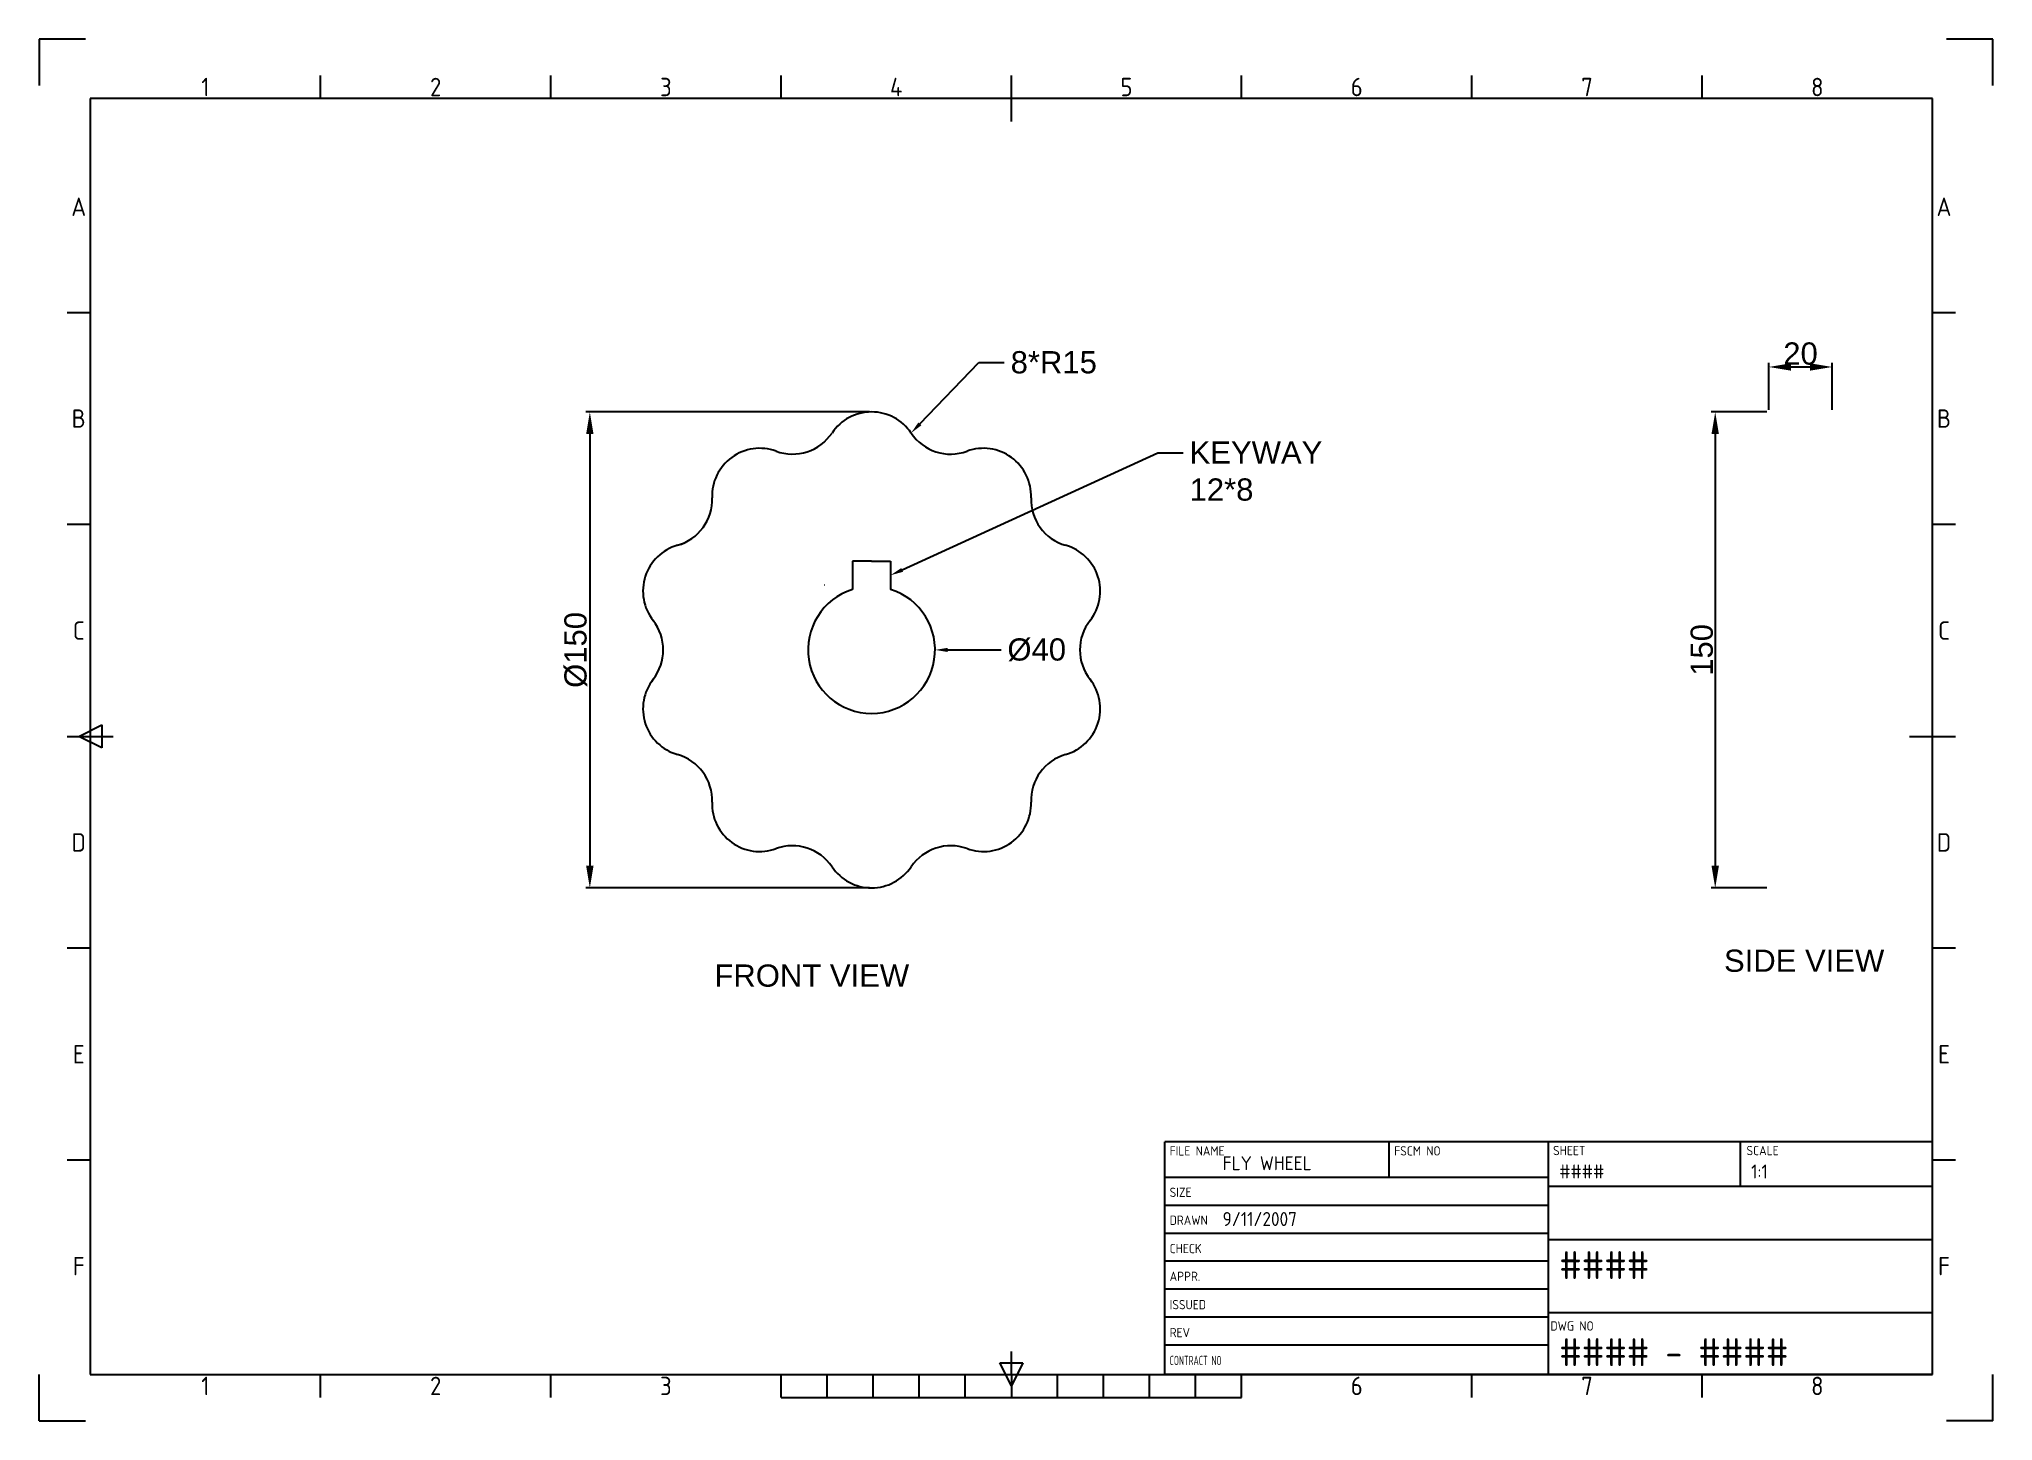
# Paper-space layout 'Layout1' of a CAD drawing. Header units: millimetres. Extents: x -68 to 352, y -41 to 256.
# The model-space entities are those that its viewports show. They can reach past a viewport. Long polylines and large blocks are cut down to what shows.
import ezdxf
from ezdxf import colors
from ezdxf.entities.mleader import LeaderData, LeaderLine
from ezdxf.enums import TextEntityAlignment as Align
from ezdxf.math import Vec2, Vec3

# ---------------------------------------------------------------- set-up
doc = ezdxf.new("R2010")
doc.units = ezdxf.units.MM
doc.layers.get('0').update_dxf_attribs({"color": 255})
doc.layers.add('Title Block', color=7, linetype='Continuous')
doc.styles.add('ACISOTS', font='isocp.shx', dxfattribs={"height": 1})
doc.styles.add('ISO Proportional', font='isocp.shx')
doc.styles.get("Standard").update_dxf_attribs({"font": 'arial.ttf'})
doc.dimstyles.new('ISO-25', dxfattribs={"dimtxt": 7, "dimasz": 7, "dimexe": 1.25, "dimexo": 0.625, "dimtad": 1, "dimtxsty": 'Standard', "dimcen": 2.5, "dimadec": 0, "dimazin": 0, "dimtfac": 1, "dimtmove": 0, "dimatfit": 3, "dimfxl": 1, "dimarcsym": 0})

# ---------------------------------------------------------------- blocks, each defined once
blk = doc.blocks.new('Title Block')
at = {"layer": 'Title Block'}
for p, q in [((0, 297), (0, 287)), ((10, 297), (0, 297)), ((420, 297), (410, 297)), ((420, 287), (420, 297)), ((60.5, 284.23), (60.5, 289.18)), ((110, 284.23), (110, 289.18)), ((159.5, 284.23), (159.5, 289.18)), ((209, 279.28), (209, 289.18)), ((258.5, 284.23), (258.5, 289.18)), ((308, 284.23), (308, 289.18)), ((357.5, 284.23), (357.5, 289.18)), ((407, 284.23), (11, 284.23)), ((11, 284.23), (11, 10)), ((407, 10), (407, 284.23)), ((11, 238.19), (6.05, 238.19)), ((411.95, 238.19), (407, 238.19)), ((11, 192.66), (6.05, 192.66)), ((411.95, 192.66), (407, 192.66)), ((6.05, 147.12), (15.95, 147.12)), ((8.52, 147.12), (13.47, 149.59)), ((13.47, 144.64), (8.52, 147.12)), ((13.47, 149.59), (13.47, 144.64)), ((402.05, 147.12), (411.95, 147.12)), ((11, 101.58), (6.05, 101.58)), ((411.95, 101.58), (407, 101.58)), ((407, 60), (242, 60)), ((242, 10), (242, 60)), ((290.14, 60), (290.14, 52.38)), ((324.5, 10), (324.5, 60)), ((365.75, 50.35), (365.75, 60)), ((407, 10), (407, 60)), ((11, 56.03), (6.05, 56.03)), ((411.95, 56.03), (407, 56.03)), ((242, 52.38), (324.5, 52.38)), ((242, 46.38), (324.5, 46.38)), ((407, 50.35), (324.5, 50.35)), ((242, 40.38), (324.5, 40.38)), ((324.5, 39.01), (407, 39.01)), ((242, 34.38), (324.5, 34.38)), ((242, 28.38), (324.5, 28.38)), ((242, 22.38), (324.5, 22.38)), ((324.5, 23.29), (407, 23.29)), ((209, 10), (209, 14.95)), ((242, 16.38), (324.5, 16.38)), ((0, 0), (0, 10)), ((11, 10), (407, 10)), ((60.5, 5.05), (60.5, 10)), ((110, 5.05), (110, 10)), ((159.5, 5.05), (159.5, 10)), ((169.4, 5.05), (169.4, 10)), ((179.3, 5.05), (179.3, 10)), ((189.2, 5.05), (189.2, 10)), ((199.1, 5.05), (199.1, 10)), ((206.53, 12.47), (211.47, 12.47)), ((209, 7.52), (206.53, 12.47)), ((211.47, 12.47), (209, 7.52)), ((209, 10), (209, 5.05)), ((218.9, 5.05), (218.9, 10)), ((228.8, 5.05), (228.8, 10)), ((238.7, 5.05), (238.7, 10)), ((407, 10), (242, 10)), ((248.6, 5.05), (248.6, 10)), ((258.5, 5.05), (258.5, 10)), ((308, 5.05), (308, 10)), ((357.5, 5.05), (357.5, 10)), ((420, 0), (420, 10)), ((159.5, 5.05), (258.5, 5.05)), ((0, 0), (10, 0)), ((420, 0), (410, 0))]:
    blk.add_line(p, q, dxfattribs=at)
at = {"layer": 'Title Block', "style": 'ISO Proportional'}
for s, p in [('1', (35.75, 286.7)), ('2', (85.25, 286.7)), ('3', (134.75, 286.7)), ('4', (184.25, 286.7)), ('5', (233.75, 286.7)), ('6', (283.25, 286.7)), ('7', (332.75, 286.7)), ('8', (382.25, 286.7)), ('A', (8.52, 260.96)), ('A', (409.48, 260.96)), ('B', (8.52, 215.43)), ('B', (409.48, 215.43)), ('C', (8.52, 169.88)), ('C', (409.48, 169.88)), ('D', (8.52, 124.34)), ('D', (409.48, 124.34)), ('E', (8.52, 78.8)), ('E', (409.48, 78.8)), ('F', (8.52, 33.27)), ('F', (409.48, 33.27)), ('1', (35.75, 7.52)), ('2', (85.25, 7.52)), ('3', (134.75, 7.52)), ('6', (283.25, 7.52)), ('7', (332.75, 7.52)), ('8', (382.25, 7.52))]:
    blk.add_text(s, height=3.96, dxfattribs=at).set_placement(p, align=Align.MIDDLE)
at = {"layer": 'Title Block', "lineweight": 25, "style": 'ACISOTS'}
for s, p in [('FILE NAME', (243.03, 57.04)), ('FSCM NO', (291.3, 57.04)), ('SHEET', (325.45, 57.11)), ('SCALE', (367.03, 57.11)), ('SIZE', (243.03, 48.14)), ('DRAWN', (243.03, 42.14)), ('CHECK', (243.03, 36.05)), ('APPR.', (243.03, 30.08)), ('ISSUED', (243.03, 23.99)), ('REV', (243.03, 17.99))]:
    blk.add_text(s, height=2, dxfattribs=at).set_placement(p)
at = {"layer": 'Title Block', "lineweight": 25, "style": 'ACISOTS', "width": 0.683519}
blk.add_text('CONTRACT NO', height=2, dxfattribs=at).set_placement((243.03, 11.99))
at = {"layer": 'Title Block', "insert": (324.88, 21.41), "char_height": 2, "width": 8.8, "attachment_point": 1, "style": 'ACISOTS'}
blk.add_mtext('DWG NO', dxfattribs=at)
at = {"layer": 'Title Block', "lineweight": 35, "style": 'ACISOTS'}
for tag, p, height in [('FILE_NAME', (254.41, 53.9), 3), ('FSCM_NO', (293.68, 53.04), 3), ('SHEET', (326.77, 52.11), 3), ('SCALE', (368.02, 52.11), 3), ('SIZE', (254.7, 48.23), 3), ('DESIGN_ACTIVITY', (328.79, 43.14), 3.5), ('CHECK_DATE', (254.41, 41.9), 3), ('CHECK_DATE', (254.7, 36.14), 3), ('CHECKED_BY', (277.96, 36.14), 3), ('SHEETNAME', (326.77, 30.48), 6), ('APPROVAL_DATE', (254.7, 30.17), 3), ('APPROVED_BY', (277.96, 30.17), 3), ('ISSUE_DATE', (254.7, 24.08), 3), ('ISSUED_BY', (277.96, 24.08), 3), ('DRAWING_SUBTITLE', (328.79, 25.44), 3), ('REVISION', (254.7, 18.08), 3), ('SHEETNUMBER-NAME', (326.77, 11.76), 6), ('CONTRACT_NO', (254.7, 12.08), 3.5)]:
    blk.add_attdef(tag, p, '', height=height, dxfattribs=at)
blk = doc.blocks.new('*U13')
at = {"layer": 'Title Block'}
blk.add_arc((0, -11.68), 15, 33.82729, 146.17271, dxfattribs=at)
blk = doc.blocks.new('*U14')
at = {"layer": 'Title Block', "color": 0, "linetype": 'ByBlock', "lineweight": -2, "transparency": 16777216}
blk.add_blockref('*U13', (1826.96, 2257.42), dxfattribs=at)
for p, rotation in [((1784.83, 2243.73), 36.00000000000003), ((1869.09, 2243.73), 324.0000000000001), ((1758.8, 2207.89), 72.00000000000003), ((1895.13, 2207.89), 288), ((1758.8, 2163.6), 108), ((1895.13, 2163.6), 252), ((1784.83, 2127.76), 144), ((1869.09, 2127.76), 216), ((1826.96, 2114.07), 180)]:
    blk.add_blockref('*U13', p, dxfattribs=dict(at, rotation=rotation))
blk = doc.blocks.new('*U15')
at = {"layer": 'Title Block'}
blk.add_arc((-3.64, 11.68), 15, 249.82729, 326.17271, dxfattribs=at)
blk = doc.blocks.new('*U16')
at = {"layer": 'Title Block', "color": 0, "linetype": 'ByBlock', "lineweight": -2, "transparency": 16777216}
blk.add_blockref('*U15', (1805.68, 2250.77), dxfattribs=at)
for p, rotation in [((1847.97, 2250.86), 323.9999999999999), ((1882.23, 2226.07), 287.9999999999999), ((1771.53, 2225.84), 35.99999999999994), ((1758.54, 2185.6), 71.99999999999994), ((1895.38, 2185.89), 251.9999999999999), ((1771.69, 2145.41), 108), ((1882.4, 2145.64), 215.9999999999999), ((1805.96, 2120.63), 143.9999999999999), ((1848.24, 2120.72), 180)]:
    blk.add_blockref('*U15', p, dxfattribs=dict(at, rotation=rotation))
blk = doc.blocks.new('*D17')
at = {"layer": 'Defpoints', "color": 0, "transparency": 16777216}
for p in [(1826.96, 2260.74), (1738.17, 2110.74), (1826.96, 2110.74)]:
    blk.add_point(p, dxfattribs=at)
at = {"layer": 'Title Block', "color": 0, "lineweight": -2, "transparency": 16777216}
for p, q in [((1826.34, 2260.74), (1736.92, 2260.74)), ((1738.17, 2253.74), (1738.17, 2117.74)), ((1826.34, 2110.74), (1736.92, 2110.74))]:
    blk.add_line(p, q, dxfattribs=at)
at = {"layer": 'Title Block', "color": 0, "transparency": 16777216}
for points in [[(1737, 2253.74), (1739.33, 2253.74), (1738.17, 2260.74)], [(1737, 2117.74), (1739.33, 2117.74), (1738.17, 2110.74)]]:
    blk.add_solid(points, dxfattribs=at)
at = {"layer": 'Title Block', "color": 0, "transparency": 16777216, "insert": (1733.77, 2185.74), "char_height": 7, "width": 64.5623, "attachment_point": 5, "rotation": 90}
blk.add_mtext('%%C150', dxfattribs=at)
blk = doc.blocks.new('*D18')
at = {"layer": 'Defpoints', "color": 0, "transparency": 16777216}
for p in [(2129.74, 2274.91), (2109.74, 2260.74, -10), (2129.74, 2260.74, -10)]:
    blk.add_point(p, dxfattribs=at)
at = {"layer": 'Title Block', "color": 0, "lineweight": -2, "transparency": 16777216}
for p, q in [((2109.74, 2261.37), (2109.74, 2276.16)), ((2116.74, 2274.91), (2122.74, 2274.91)), ((2129.74, 2261.37), (2129.74, 2276.16))]:
    blk.add_line(p, q, dxfattribs=at)
at = {"layer": 'Title Block', "color": 0, "transparency": 16777216}
for points in [[(2116.74, 2276.07), (2116.74, 2273.74), (2109.74, 2274.91)], [(2122.74, 2276.07), (2122.74, 2273.74), (2129.74, 2274.91)]]:
    blk.add_solid(points, dxfattribs=at)
at = {"layer": 'Title Block', "color": 0, "transparency": 16777216, "insert": (2119.74, 2279.1), "char_height": 7, "attachment_point": 5}
blk.add_mtext('20', dxfattribs=at)
blk = doc.blocks.new('*D19')
at = {"layer": 'Defpoints', "color": 0, "transparency": 16777216}
for p in [(2109.74, 2260.74, -10), (2092.85, 2110.74), (2109.74, 2110.74, -10)]:
    blk.add_point(p, dxfattribs=at)
at = {"layer": 'Title Block', "color": 0, "lineweight": -2, "transparency": 16777216}
for p, q in [((2109.12, 2260.74), (2091.6, 2260.74)), ((2092.85, 2253.74), (2092.85, 2117.74)), ((2109.12, 2110.74), (2091.6, 2110.74))]:
    blk.add_line(p, q, dxfattribs=at)
at = {"layer": 'Title Block', "color": 0, "transparency": 16777216}
for points in [[(2091.68, 2253.74), (2094.02, 2253.74), (2092.85, 2260.74)], [(2091.68, 2117.74), (2094.02, 2117.74), (2092.85, 2110.74)]]:
    blk.add_solid(points, dxfattribs=at)
at = {"layer": 'Title Block', "color": 0, "transparency": 16777216, "insert": (2088.65, 2185.74), "char_height": 7, "attachment_point": 5, "rotation": 90}
blk.add_mtext('150', dxfattribs=at)

msp = doc.modelspace()

# ---------------------------------------------------------------- linework, layer by layer
msp.add_arc((1812.047, 2146.135), 60, 89.972856, 90.027144)
at = {"layer": 'Title Block'}
for p, q in [((1839.418, 2254.095), (1839.423, 2254.095)), ((1826.963, 2213.745), (1820.963, 2213.745)), ((1820.963, 2213.745), (1820.963, 2204.824)), ((1826.963, 2213.745), (1832.963, 2213.745)), ((1832.963, 2213.745), (1832.963, 2204.824))]:
    msp.add_line(p, q, dxfattribs=at)
for centre, radius, start, end in [((1761.717, 2233.148), 15, 285.827292, 2.172708), ((1826.963, 2185.745), 20, 107.457603, 72.542397)]:
    msp.add_arc(centre, radius, start, end, dxfattribs=at)

# ---------------------------------------------------------------- block references
for name in ['*U14', '*U16']:
    msp.add_blockref(name, (0, 0), dxfattribs=at)

# ---------------------------------------------------------------- texts
for s, p in [('SIDE VIEW ', (2095.621, 2084.303)), ('FRONT VIEW ', (1777.432, 2079.62))]:
    msp.add_text(s, height=7, dxfattribs=at).set_placement(p)

# ---------------------------------------------------------------- dimensions: what is measured, and where the dimension line sits
for p2, distance, picture, middle in [((2129.745, 2260.745, -10), 14.161, '*D18', (2119.745, 2279.105)), ((2109.745, 2110.745, -10), -16.894, '*D19', (2088.651, 2185.745))]:
    dim = msp.add_aligned_dim(p1=(2109.745, 2260.745, -10), p2=p2, distance=distance, dimstyle='ISO-25', dxfattribs=at)
    dim.commit()
    dim.dimension.update_dxf_attribs({"geometry": picture, "text_midpoint": middle})
dim = msp.add_aligned_dim(p1=(1826.963, 2260.745), p2=(1826.963, 2110.745), distance=-88.794, text='%%C150', dimstyle='ISO-25', dxfattribs=at)
dim.commit()
dim.dimension.update_dxf_attribs({"geometry": '*D17', "text_midpoint": (1733.773, 2185.745)})

# ---------------------------------------------------------------- leaders
ml = msp.add_multileader_mtext('Standard', dxfattribs=at)
ml.set_content('8*R15', color=256)
ml.set_leader_properties()
ml.build(insert=Vec2(0, 0))
ctx = ml.context
ctx.base_point, ctx.char_height, ctx.plane_origin = Vec3(1868.796, 2276.335), 7, Vec3(1839.418, 2254.095)
notes = []
notes.append((ctx, [(0, (1, 1, 0), (1860.796, 2276.335), (1, 0), 8, [(0, [(1839.418, 2254.095)], 0, [])])]))
ctx.mtext.insert, ctx.mtext.flow_direction = Vec3(1870.796, 2279.895), 5
ml = msp.add_multileader_mtext('Standard', dxfattribs=at)
ml.set_content('KEYWAY \\P12*8', color=256)
ml.set_leader_properties()
ml.build(insert=Vec2(0, 0))
ctx = ml.context
ctx.base_point, ctx.char_height, ctx.plane_origin = Vec3(1925.192, 2247.899), 7, Vec3(1832.958, 2209.284)
notes.append((ctx, [(0, (1, 1, 0), (1917.192, 2247.899), (1, 0), 8, [(0, [(1832.958, 2209.284)], 0, [])])]))
ctx.mtext.insert, ctx.mtext.flow_direction = Vec3(1927.192, 2251.458), 5
ml = msp.add_multileader_mtext('Standard', dxfattribs=at)
ml.set_content('%%C40', color=256)
ml.set_leader_properties()
ml.build(insert=Vec2(0, 0))
ctx = ml.context
ctx.base_point, ctx.char_height, ctx.plane_origin = Vec3(1867.775, 2185.745), 7, Vec3(1859.77, 2185.745)
notes.append((ctx, [(0, (1, 1, 0), (1859.775, 2185.745), (1, 0), 8, [(0, [(1846.963, 2185.745)], 0, [])])]))
ctx.mtext.insert, ctx.mtext.flow_direction = Vec3(1869.775, 2189.386), 5
for ctx, leaders in notes:
    for number, flags, end, landing, length, lines in leaders:
        leader = LeaderData()
        leader.index, (leader.has_last_leader_line, leader.has_dogleg_vector, leader.attachment_direction) = number, flags
        leader.last_leader_point, leader.dogleg_vector, leader.dogleg_length = Vec3(end), Vec3(landing), length
        for number, points, colour, breaks in lines:
            line = LeaderLine()
            line.index, line.vertices, line.color, line.breaks = number, Vec3.list(points), colors.encode_raw_color(colour), breaks
            leader.lines.append(line)
        ctx.leaders.append(leader)

psp = doc.layouts.get("Layout1")

# ---------------------------------------------------------------- block references
ref = psp.add_blockref('Title Block', (-68.03, -41.2))
ref.add_attrib('SHEETNAME', '####', (258.75, -10.73), dxfattribs={"layer": 'Title Block', "lineweight": 35, "height": 6, "style": 'ACISOTS'})
ref.add_attrib('SHEETNUMBER-NAME', '#### - ####', (258.75, -29.44), dxfattribs={"layer": 'Title Block', "lineweight": 35, "height": 6, "style": 'ACISOTS'})
ref.add_attrib('SCALE', '1:1', (300, 10.91), dxfattribs={"layer": 'Title Block', "lineweight": 35, "height": 3, "style": 'ACISOTS'})
ref.add_attrib('SHEET', '####', (258.75, 10.91), dxfattribs={"layer": 'Title Block', "lineweight": 35, "height": 3, "style": 'ACISOTS'})
ref.add_attrib('FILE_NAME', 'FLY WHEEL ', (186.38, 12.69), dxfattribs={"layer": 'Title Block', "lineweight": 35, "height": 3, "style": 'ACISOTS'})
ref.add_attrib('CHECK_DATE', '9/11/2007', (186.38, 0.69), dxfattribs={"layer": 'Title Block', "lineweight": 35, "height": 3, "style": 'ACISOTS'})

# ---------------------------------------------------------------- viewports
at = {"layer": '0', "view_target_point": (1813.172, 2144.328)}
psp.add_viewport(center=(140.97, 105.91), size=(396, 274.23), view_center_point=(57.841, 14.144), view_height=402.06379, dxfattribs=at)

doc.saveas('drawing.dxf')
